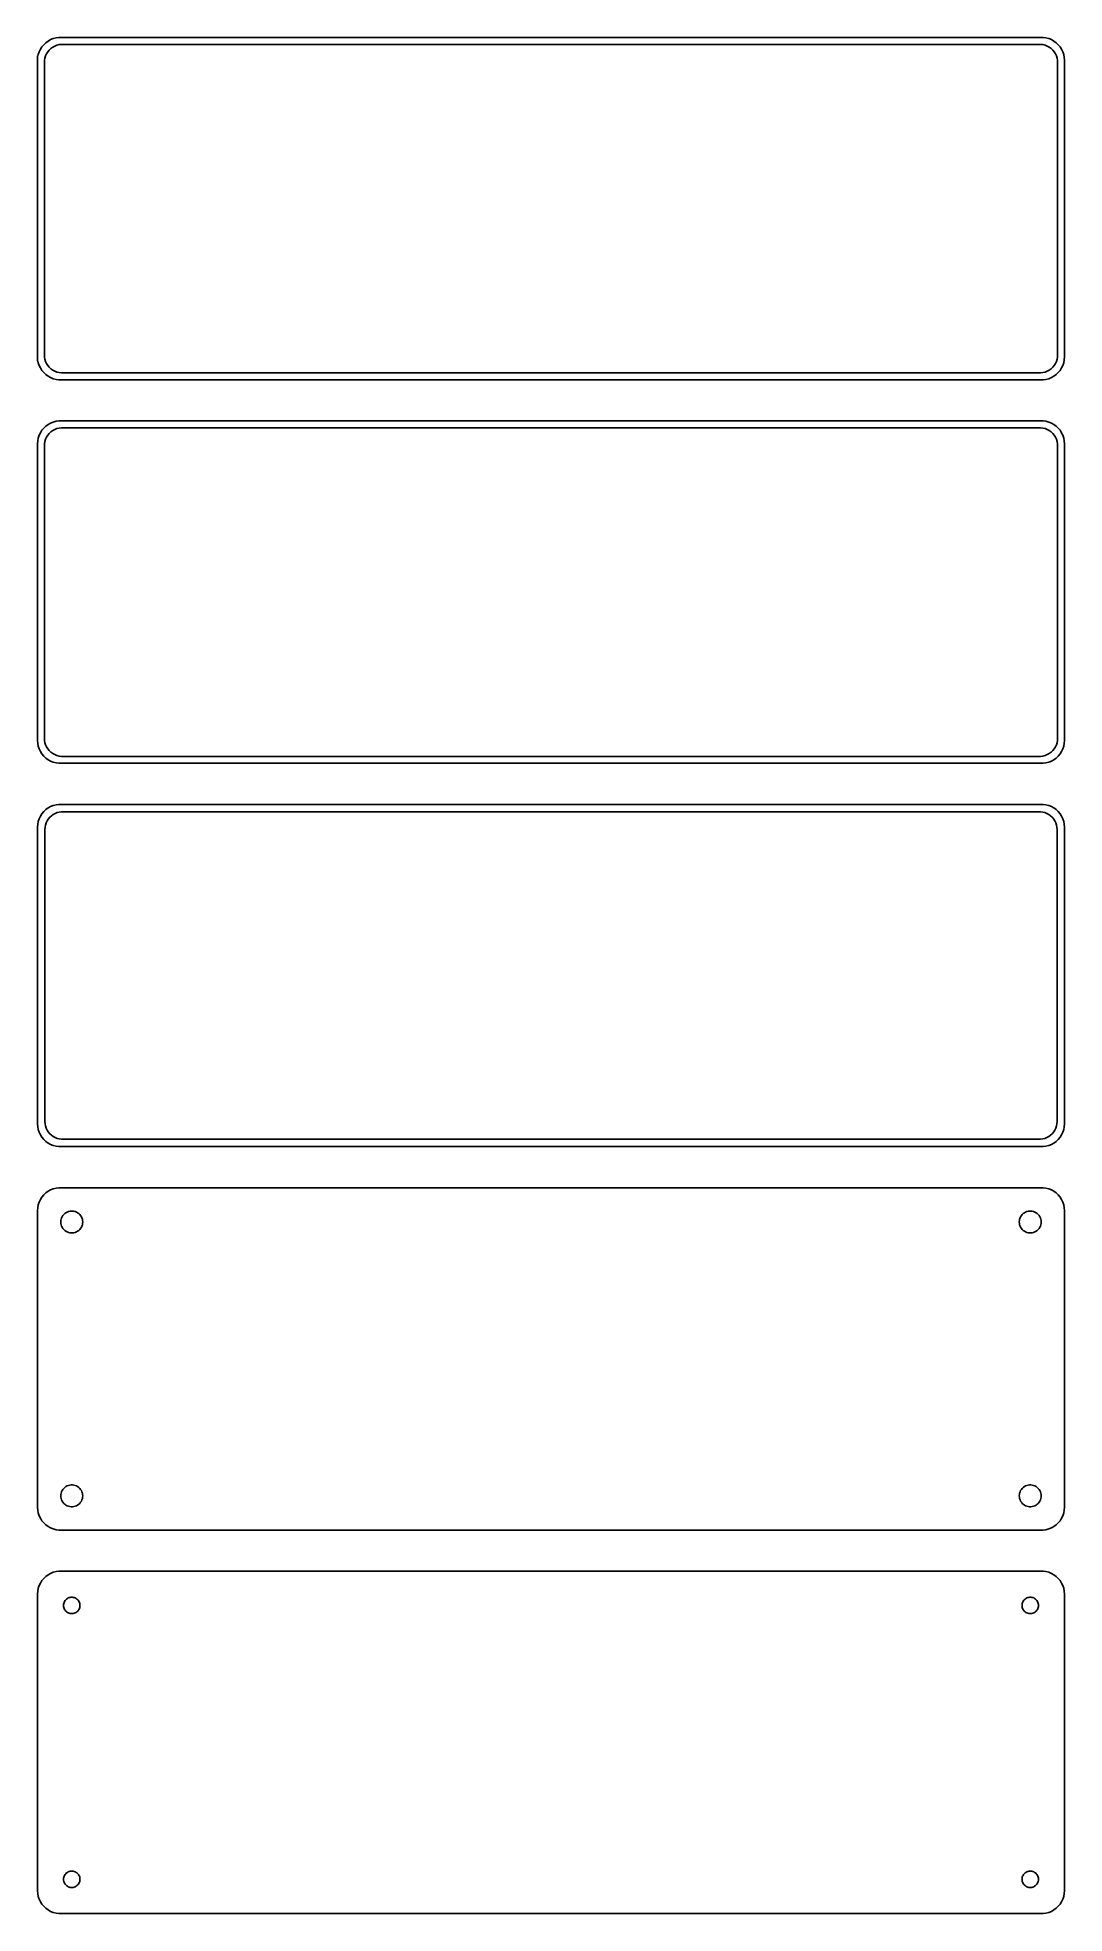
# Model space of a CAD drawing. Header units: metres. Extents: x -112 to 112, y 299 to 709.
import ezdxf

# ---------------------------------------------------------------- set-up
doc = ezdxf.new("R2010")
doc.units = ezdxf.units.M

msp = doc.modelspace()

# ---------------------------------------------------------------- linework, layer by layer
for p, q in [((-111.882, 706.909), (-112.149, 706.341)), ((-111.545, 707.439), (-111.882, 706.909)), ((-111.145, 707.923), (-111.545, 707.439)), ((-110.687, 708.353), (-111.145, 707.923)), ((-110.179, 708.722), (-110.687, 708.353)), ((-109.629, 709.024), (-110.179, 708.722)), ((-109.916, 706.738), (-109.55, 707.082)), ((-109.045, 709.255), (-109.629, 709.024)), ((-109.55, 707.082), (-109.143, 707.377)), ((-109.143, 707.377), (-108.703, 707.619)), ((-108.437, 709.411), (-109.045, 709.255)), ((-108.703, 707.619), (-108.236, 707.804)), ((-107.814, 709.49), (-108.437, 709.411)), ((-108.236, 707.804), (-107.75, 707.929)), ((107.814, 709.49), (-107.814, 709.49)), ((-107.75, 707.929), (-107.251, 707.992)), ((-107.251, 707.992), (107.251, 707.992)), ((107.251, 707.992), (107.75, 707.929)), ((107.75, 707.929), (108.236, 707.804)), ((108.437, 709.411), (107.814, 709.49)), ((108.236, 707.804), (108.703, 707.619)), ((109.045, 709.255), (108.437, 709.411)), ((108.703, 707.619), (109.143, 707.377)), ((109.629, 709.024), (109.045, 709.255)), ((109.143, 707.377), (109.55, 707.082)), ((109.55, 707.082), (109.916, 706.738)), ((110.179, 708.722), (109.629, 709.024)), ((110.687, 708.353), (110.179, 708.722)), ((111.145, 707.923), (110.687, 708.353)), ((111.545, 707.439), (111.145, 707.923)), ((111.882, 706.909), (111.545, 707.439)), ((112.149, 706.341), (111.882, 706.909)), ((-112.4, 705.444), (-112.5, 705.444)), ((-112.5, 705.444), (-112.5, 638.556)), ((-112.343, 705.743), (-112.4, 705.444)), ((-112.149, 706.341), (-112.343, 705.743)), ((-111, 704), (-110.968, 704.501)), ((-111, 640), (-111, 704)), ((-110.968, 704.501), (-110.874, 704.995)), ((-110.874, 704.995), (-110.719, 705.472)), ((-110.719, 705.472), (-110.505, 705.927)), ((-110.505, 705.927), (-110.236, 706.351)), ((-110.236, 706.351), (-109.916, 706.738)), ((109.916, 706.738), (110.236, 706.351)), ((110.236, 706.351), (110.505, 705.927)), ((110.505, 705.927), (110.719, 705.472)), ((110.719, 705.472), (110.874, 704.995)), ((110.874, 704.995), (110.968, 704.501)), ((110.968, 704.501), (111, 704)), ((111, 704), (111, 640)), ((112.343, 705.743), (112.149, 706.341)), ((112.461, 705.127), (112.343, 705.743)), ((112.5, 704.5), (112.461, 705.127)), ((112.5, 639.5), (112.5, 704.5)), ((-112.5, 638.556), (-112.4, 638.556)), ((-112.4, 638.556), (-112.343, 638.257)), ((-112.343, 638.257), (-112.149, 637.659)), ((-112.149, 637.659), (-111.882, 637.091)), ((-111.882, 637.091), (-111.545, 636.561)), ((-110.968, 639.499), (-111, 640)), ((-110.874, 639.005), (-110.968, 639.499)), ((-110.719, 638.528), (-110.874, 639.005)), ((-110.505, 638.073), (-110.719, 638.528)), ((-110.236, 637.649), (-110.505, 638.073)), ((-109.916, 637.262), (-110.236, 637.649)), ((-109.55, 636.918), (-109.916, 637.262)), ((109.916, 637.262), (109.55, 636.918)), ((110.236, 637.649), (109.916, 637.262)), ((110.505, 638.073), (110.236, 637.649)), ((110.719, 638.528), (110.505, 638.073)), ((110.874, 639.005), (110.719, 638.528)), ((110.968, 639.499), (110.874, 639.005)), ((111, 640), (110.968, 639.499)), ((111.545, 636.561), (111.882, 637.091)), ((111.882, 637.091), (112.149, 637.659)), ((112.149, 637.659), (112.343, 638.257)), ((112.343, 638.257), (112.461, 638.873)), ((112.461, 638.873), (112.5, 639.5)), ((-111.545, 636.561), (-111.145, 636.077)), ((-111.145, 636.077), (-110.687, 635.647)), ((-110.687, 635.647), (-110.179, 635.278)), ((-110.179, 635.278), (-109.629, 634.976)), ((-109.629, 634.976), (-109.045, 634.745)), ((-109.143, 636.623), (-109.55, 636.918)), ((-108.703, 636.381), (-109.143, 636.623)), ((-109.045, 634.745), (-108.437, 634.589)), ((-108.236, 636.196), (-108.703, 636.381)), ((-108.437, 634.589), (-107.814, 634.51)), ((-107.75, 636.071), (-108.236, 636.196)), ((-107.814, 634.51), (107.814, 634.51)), ((-107.251, 636.008), (-107.75, 636.071)), ((107.251, 636.008), (-107.251, 636.008)), ((107.75, 636.071), (107.251, 636.008)), ((108.236, 636.196), (107.75, 636.071)), ((107.814, 634.51), (108.437, 634.589)), ((108.703, 636.381), (108.236, 636.196)), ((108.437, 634.589), (109.045, 634.745)), ((109.143, 636.623), (108.703, 636.381)), ((109.045, 634.745), (109.629, 634.976)), ((109.55, 636.918), (109.143, 636.623)), ((109.629, 634.976), (110.179, 635.278)), ((110.179, 635.278), (110.687, 635.647)), ((110.687, 635.647), (111.145, 636.077)), ((111.145, 636.077), (111.545, 636.561)), ((-110.179, 624.722), (-110.687, 624.353)), ((-109.629, 625.024), (-110.179, 624.722)), ((-109.045, 625.255), (-109.629, 625.024)), ((-108.437, 625.411), (-109.045, 625.255)), ((-107.814, 625.49), (-108.437, 625.411)), ((107.814, 625.49), (-107.814, 625.49)), ((108.437, 625.411), (107.814, 625.49)), ((109.045, 625.255), (108.437, 625.411)), ((109.629, 625.024), (109.045, 625.255)), ((110.179, 624.722), (109.629, 625.024)), ((110.687, 624.353), (110.179, 624.722)), ((-112.461, 621.127), (-112.5, 620.5)), ((-112.343, 621.743), (-112.461, 621.127)), ((-112.149, 622.341), (-112.343, 621.743)), ((-111.882, 622.909), (-112.149, 622.341)), ((-111.545, 623.439), (-111.882, 622.909)), ((-111.145, 623.923), (-111.545, 623.439)), ((-110.687, 624.353), (-111.145, 623.923)), ((-110.968, 620.501), (-110.874, 620.995)), ((-110.874, 620.995), (-110.719, 621.472)), ((-110.719, 621.472), (-110.505, 621.927)), ((-110.505, 621.927), (-110.236, 622.351)), ((-110.236, 622.351), (-109.916, 622.738)), ((-109.916, 622.738), (-109.55, 623.082)), ((-109.55, 623.082), (-109.143, 623.377)), ((-109.143, 623.377), (-108.703, 623.619)), ((-108.703, 623.619), (-108.236, 623.804)), ((-108.236, 623.804), (-107.75, 623.929)), ((-107.75, 623.929), (-107.251, 623.992)), ((-107.251, 623.992), (107.251, 623.992)), ((107.251, 623.992), (107.75, 623.929)), ((107.75, 623.929), (108.236, 623.804)), ((108.236, 623.804), (108.703, 623.619)), ((108.703, 623.619), (109.143, 623.377)), ((109.143, 623.377), (109.55, 623.082)), ((109.55, 623.082), (109.916, 622.738)), ((109.916, 622.738), (110.236, 622.351)), ((110.236, 622.351), (110.505, 621.927)), ((110.505, 621.927), (110.719, 621.472)), ((111.145, 623.923), (110.687, 624.353)), ((110.719, 621.472), (110.874, 620.995)), ((110.874, 620.995), (110.968, 620.501)), ((111.545, 623.439), (111.145, 623.923)), ((111.882, 622.909), (111.545, 623.439)), ((112.149, 622.341), (111.882, 622.909)), ((112.343, 621.743), (112.149, 622.341)), ((112.461, 621.127), (112.343, 621.743)), ((112.5, 620.5), (112.461, 621.127)), ((-112.5, 620.5), (-112.5, 555.5)), ((-111, 620), (-110.968, 620.501)), ((-111, 556), (-111, 620)), ((110.968, 620.501), (111, 620)), ((111, 620), (111, 556)), ((112.5, 555.5), (112.5, 620.5)), ((-112.5, 555.5), (-112.461, 554.873)), ((-112.461, 554.873), (-112.343, 554.257)), ((-110.968, 555.499), (-111, 556)), ((-110.874, 555.005), (-110.968, 555.499)), ((-110.719, 554.528), (-110.874, 555.005)), ((110.874, 555.005), (110.719, 554.528)), ((110.968, 555.499), (110.874, 555.005)), ((111, 556), (110.968, 555.499)), ((112.343, 554.257), (112.461, 554.873)), ((112.461, 554.873), (112.5, 555.5)), ((-112.343, 554.257), (-112.149, 553.659)), ((-112.149, 553.659), (-111.882, 553.091)), ((-111.882, 553.091), (-111.545, 552.561)), ((-111.545, 552.561), (-111.145, 552.077)), ((-111.145, 552.077), (-110.687, 551.647)), ((-110.505, 554.073), (-110.719, 554.528)), ((-110.687, 551.647), (-110.179, 551.278)), ((-110.236, 553.649), (-110.505, 554.073)), ((-109.916, 553.262), (-110.236, 553.649)), ((-110.179, 551.278), (-109.629, 550.976)), ((-109.55, 552.918), (-109.916, 553.262)), ((-109.629, 550.976), (-109.045, 550.745)), ((-109.143, 552.623), (-109.55, 552.918)), ((-108.703, 552.381), (-109.143, 552.623)), ((-109.045, 550.745), (-108.437, 550.589)), ((-108.236, 552.196), (-108.703, 552.381)), ((-107.75, 552.071), (-108.236, 552.196)), ((-107.251, 552.008), (-107.75, 552.071)), ((107.251, 552.008), (-107.251, 552.008)), ((107.75, 552.071), (107.251, 552.008)), ((108.236, 552.196), (107.75, 552.071)), ((108.703, 552.381), (108.236, 552.196)), ((108.437, 550.589), (109.045, 550.745)), ((109.143, 552.623), (108.703, 552.381)), ((109.045, 550.745), (109.629, 550.976)), ((109.55, 552.918), (109.143, 552.623)), ((109.916, 553.262), (109.55, 552.918)), ((109.629, 550.976), (110.179, 551.278)), ((110.236, 553.649), (109.916, 553.262)), ((110.179, 551.278), (110.687, 551.647)), ((110.505, 554.073), (110.236, 553.649)), ((110.719, 554.528), (110.505, 554.073)), ((110.687, 551.647), (111.145, 552.077)), ((111.145, 552.077), (111.545, 552.561)), ((111.545, 552.561), (111.882, 553.091)), ((111.882, 553.091), (112.149, 553.659)), ((112.149, 553.659), (112.343, 554.257)), ((-108.437, 550.589), (-107.814, 550.51)), ((-107.814, 550.51), (107.814, 550.51)), ((107.814, 550.51), (108.437, 550.589)), ((-111.882, 538.909), (-112.149, 538.341)), ((-111.545, 539.439), (-111.882, 538.909)), ((-111.145, 539.923), (-111.545, 539.439)), ((-110.687, 540.353), (-111.145, 539.923)), ((-110.179, 540.722), (-110.687, 540.353)), ((-109.629, 541.024), (-110.179, 540.722)), ((-110.133, 538.276), (-109.823, 538.651)), ((-109.823, 538.651), (-109.469, 538.984)), ((-109.045, 541.255), (-109.629, 541.024)), ((-109.469, 538.984), (-109.075, 539.27)), ((-109.075, 539.27), (-108.649, 539.504)), ((-108.437, 541.411), (-109.045, 541.255)), ((-108.649, 539.504), (-108.197, 539.683)), ((-107.814, 541.49), (-108.437, 541.411)), ((-108.197, 539.683), (-107.726, 539.804)), ((107.814, 541.49), (-107.814, 541.49)), ((-107.726, 539.804), (-107.243, 539.865)), ((-107.243, 539.865), (107.243, 539.865)), ((107.243, 539.865), (107.726, 539.804)), ((107.726, 539.804), (108.197, 539.683)), ((108.437, 541.411), (107.814, 541.49)), ((108.197, 539.683), (108.649, 539.504)), ((109.045, 541.255), (108.437, 541.411)), ((108.649, 539.504), (109.075, 539.27)), ((109.629, 541.024), (109.045, 541.255)), ((109.075, 539.27), (109.469, 538.984)), ((109.469, 538.984), (109.823, 538.651)), ((110.179, 540.722), (109.629, 541.024)), ((109.823, 538.651), (110.133, 538.276)), ((110.687, 540.353), (110.179, 540.722)), ((111.145, 539.923), (110.687, 540.353)), ((111.545, 539.439), (111.145, 539.923)), ((111.882, 538.909), (111.545, 539.439)), ((112.149, 538.341), (111.882, 538.909)), ((-112.461, 537.127), (-112.5, 536.5)), ((-112.5, 536.5), (-112.5, 471.5)), ((-112.343, 537.743), (-112.461, 537.127)), ((-112.149, 538.341), (-112.343, 537.743)), ((-110.873, 536), (-110.842, 536.485)), ((-110.873, 472), (-110.873, 536)), ((-110.842, 536.485), (-110.751, 536.963)), ((-110.751, 536.963), (-110.601, 537.426)), ((-110.601, 537.426), (-110.394, 537.866)), ((-110.394, 537.866), (-110.133, 538.276)), ((110.133, 538.276), (110.394, 537.866)), ((110.394, 537.866), (110.601, 537.426)), ((110.601, 537.426), (110.751, 536.963)), ((110.751, 536.963), (110.842, 536.485)), ((110.842, 536.485), (110.873, 536)), ((110.873, 536), (110.873, 472)), ((112.343, 537.743), (112.149, 538.341)), ((112.461, 537.127), (112.343, 537.743)), ((112.5, 536.5), (112.461, 537.127)), ((112.5, 471.5), (112.5, 536.5)), ((-112.5, 471.5), (-112.461, 470.873)), ((-112.461, 470.873), (-112.343, 470.257)), ((-112.343, 470.257), (-112.149, 469.659)), ((-112.149, 469.659), (-111.882, 469.091)), ((-111.882, 469.091), (-111.545, 468.561)), ((-111.545, 468.561), (-111.145, 468.077)), ((-110.842, 471.515), (-110.873, 472)), ((-110.751, 471.037), (-110.842, 471.515)), ((-110.601, 470.574), (-110.751, 471.037)), ((-110.394, 470.134), (-110.601, 470.574)), ((-110.133, 469.724), (-110.394, 470.134)), ((-109.823, 469.349), (-110.133, 469.724)), ((-109.469, 469.016), (-109.823, 469.349)), ((-109.075, 468.73), (-109.469, 469.016)), ((-108.649, 468.496), (-109.075, 468.73)), ((109.075, 468.73), (108.649, 468.496)), ((109.469, 469.016), (109.075, 468.73)), ((109.823, 469.349), (109.469, 469.016)), ((110.133, 469.724), (109.823, 469.349)), ((110.394, 470.134), (110.133, 469.724)), ((110.601, 470.574), (110.394, 470.134)), ((110.751, 471.037), (110.601, 470.574)), ((110.842, 471.515), (110.751, 471.037)), ((110.873, 472), (110.842, 471.515)), ((111.145, 468.077), (111.545, 468.561)), ((111.545, 468.561), (111.882, 469.091)), ((111.882, 469.091), (112.149, 469.659)), ((112.149, 469.659), (112.343, 470.257)), ((112.343, 470.257), (112.461, 470.873)), ((112.461, 470.873), (112.5, 471.5)), ((-111.145, 468.077), (-110.687, 467.647)), ((-110.687, 467.647), (-110.179, 467.278)), ((-110.179, 467.278), (-109.629, 466.976)), ((-109.629, 466.976), (-109.045, 466.745)), ((-109.045, 466.745), (-108.437, 466.589)), ((-108.197, 468.317), (-108.649, 468.496)), ((-108.437, 466.589), (-107.814, 466.51)), ((-107.726, 468.196), (-108.197, 468.317)), ((-107.814, 466.51), (107.814, 466.51)), ((-107.243, 468.135), (-107.726, 468.196)), ((107.243, 468.135), (-107.243, 468.135)), ((107.726, 468.196), (107.243, 468.135)), ((108.197, 468.317), (107.726, 468.196)), ((107.814, 466.51), (108.437, 466.589)), ((108.649, 468.496), (108.197, 468.317)), ((108.437, 466.589), (109.045, 466.745)), ((109.045, 466.745), (109.629, 466.976)), ((109.629, 466.976), (110.179, 467.278)), ((110.179, 467.278), (110.687, 467.647)), ((110.687, 467.647), (111.145, 468.077)), ((-110.687, 456.353), (-111.145, 455.923)), ((-110.179, 456.722), (-110.687, 456.353)), ((-109.629, 457.024), (-110.179, 456.722)), ((-109.045, 457.255), (-109.629, 457.024)), ((-108.437, 457.411), (-109.045, 457.255)), ((-107.814, 457.49), (-108.437, 457.411)), ((107.814, 457.49), (-107.814, 457.49)), ((108.437, 457.411), (107.814, 457.49)), ((109.045, 457.255), (108.437, 457.411)), ((109.629, 457.024), (109.045, 457.255)), ((110.179, 456.722), (109.629, 457.024)), ((110.687, 456.353), (110.179, 456.722)), ((111.145, 455.923), (110.687, 456.353)), ((-112.461, 453.127), (-112.5, 452.5)), ((-112.5, 452.5), (-112.5, 387.5)), ((-112.343, 453.743), (-112.461, 453.127)), ((-112.149, 454.341), (-112.343, 453.743)), ((-111.882, 454.909), (-112.149, 454.341)), ((-111.545, 455.439), (-111.882, 454.909)), ((-111.145, 455.923), (-111.545, 455.439)), ((-106.286, 452.026), (-106.022, 452.172)), ((-106.022, 452.172), (-105.742, 452.283)), ((-105.742, 452.283), (-105.45, 452.357)), ((-105.45, 452.357), (-105.151, 452.395)), ((-105.151, 452.395), (-104.849, 452.395)), ((-104.849, 452.395), (-104.55, 452.357)), ((-104.55, 452.357), (-104.258, 452.283)), ((-104.258, 452.283), (-103.978, 452.172)), ((-103.978, 452.172), (-103.714, 452.026)), ((103.714, 452.026), (103.978, 452.172)), ((103.978, 452.172), (104.258, 452.283)), ((104.258, 452.283), (104.55, 452.357)), ((104.55, 452.357), (104.849, 452.395)), ((104.849, 452.395), (105.151, 452.395)), ((105.151, 452.395), (105.45, 452.357)), ((105.45, 452.357), (105.742, 452.283)), ((105.742, 452.283), (106.022, 452.172)), ((106.022, 452.172), (106.286, 452.026)), ((111.545, 455.439), (111.145, 455.923)), ((111.882, 454.909), (111.545, 455.439)), ((112.149, 454.341), (111.882, 454.909)), ((112.343, 453.743), (112.149, 454.341)), ((112.461, 453.127), (112.343, 453.743)), ((112.5, 452.5), (112.461, 453.127)), ((112.5, 387.5), (112.5, 452.5)), ((-107.4, 450), (-107.381, 450.301)), ((-107.381, 449.699), (-107.4, 450)), ((-107.381, 450.301), (-107.325, 450.597)), ((-107.325, 449.403), (-107.381, 449.699)), ((-107.325, 450.597), (-107.231, 450.883)), ((-107.231, 449.117), (-107.325, 449.403)), ((-107.231, 450.883), (-107.103, 451.156)), ((-107.103, 448.844), (-107.231, 449.117)), ((-107.103, 451.156), (-106.942, 451.411)), ((-106.942, 448.589), (-107.103, 448.844)), ((-106.942, 451.411), (-106.75, 451.643)), ((-106.75, 448.357), (-106.942, 448.589)), ((-106.75, 451.643), (-106.53, 451.849)), ((-106.53, 448.151), (-106.75, 448.357)), ((-106.53, 451.849), (-106.286, 452.026)), ((-106.286, 447.974), (-106.53, 448.151)), ((-106.022, 447.828), (-106.286, 447.974)), ((-103.714, 447.974), (-103.978, 447.828)), ((-103.714, 452.026), (-103.47, 451.849)), ((-103.47, 448.151), (-103.714, 447.974)), ((-103.47, 451.849), (-103.25, 451.643)), ((-103.25, 448.357), (-103.47, 448.151)), ((-103.25, 451.643), (-103.058, 451.411)), ((-103.058, 448.589), (-103.25, 448.357)), ((-103.058, 451.411), (-102.897, 451.156)), ((-102.897, 448.844), (-103.058, 448.589)), ((-102.897, 451.156), (-102.769, 450.883)), ((-102.769, 449.117), (-102.897, 448.844)), ((-102.769, 450.883), (-102.675, 450.597)), ((-102.675, 449.403), (-102.769, 449.117)), ((-102.675, 450.597), (-102.619, 450.301)), ((-102.619, 449.699), (-102.675, 449.403)), ((-102.619, 450.301), (-102.6, 450)), ((-102.6, 450), (-102.619, 449.699)), ((102.6, 450), (102.619, 450.301)), ((102.619, 449.699), (102.6, 450)), ((102.619, 450.301), (102.675, 450.597)), ((102.675, 449.403), (102.619, 449.699)), ((102.675, 450.597), (102.769, 450.883)), ((102.769, 449.117), (102.675, 449.403)), ((102.769, 450.883), (102.897, 451.156)), ((102.897, 448.844), (102.769, 449.117)), ((102.897, 451.156), (103.058, 451.411)), ((103.058, 448.589), (102.897, 448.844)), ((103.058, 451.411), (103.25, 451.643)), ((103.25, 448.357), (103.058, 448.589)), ((103.25, 451.643), (103.47, 451.849)), ((103.47, 448.151), (103.25, 448.357)), ((103.47, 451.849), (103.714, 452.026)), ((103.714, 447.974), (103.47, 448.151)), ((103.978, 447.828), (103.714, 447.974)), ((106.286, 447.974), (106.022, 447.828)), ((106.286, 452.026), (106.53, 451.849)), ((106.53, 448.151), (106.286, 447.974)), ((106.53, 451.849), (106.75, 451.643)), ((106.75, 448.357), (106.53, 448.151)), ((106.75, 451.643), (106.942, 451.411)), ((106.942, 448.589), (106.75, 448.357)), ((106.942, 451.411), (107.103, 451.156)), ((107.103, 448.844), (106.942, 448.589)), ((107.103, 451.156), (107.231, 450.883)), ((107.231, 449.117), (107.103, 448.844)), ((107.231, 450.883), (107.325, 450.597)), ((107.325, 449.403), (107.231, 449.117)), ((107.325, 450.597), (107.381, 450.301)), ((107.381, 449.699), (107.325, 449.403)), ((107.381, 450.301), (107.4, 450)), ((107.4, 450), (107.381, 449.699)), ((-105.742, 447.717), (-106.022, 447.828)), ((-105.45, 447.643), (-105.742, 447.717)), ((-105.151, 447.605), (-105.45, 447.643)), ((-104.849, 447.605), (-105.151, 447.605)), ((-104.55, 447.643), (-104.849, 447.605)), ((-104.258, 447.717), (-104.55, 447.643)), ((-103.978, 447.828), (-104.258, 447.717)), ((104.258, 447.717), (103.978, 447.828)), ((104.55, 447.643), (104.258, 447.717)), ((104.849, 447.605), (104.55, 447.643)), ((105.151, 447.605), (104.849, 447.605)), ((105.45, 447.643), (105.151, 447.605)), ((105.742, 447.717), (105.45, 447.643)), ((106.022, 447.828), (105.742, 447.717)), ((-107.381, 390.301), (-107.325, 390.597)), ((-107.325, 390.597), (-107.231, 390.883)), ((-107.231, 390.883), (-107.103, 391.156)), ((-107.103, 391.156), (-106.942, 391.411)), ((-106.942, 391.411), (-106.75, 391.643)), ((-106.75, 391.643), (-106.53, 391.849)), ((-106.53, 391.849), (-106.286, 392.026)), ((-106.286, 392.026), (-106.022, 392.172)), ((-106.022, 392.172), (-105.742, 392.283)), ((-105.742, 392.283), (-105.45, 392.357)), ((-105.45, 392.357), (-105.151, 392.395)), ((-105.151, 392.395), (-104.849, 392.395)), ((-104.849, 392.395), (-104.55, 392.357)), ((-104.55, 392.357), (-104.258, 392.283)), ((-104.258, 392.283), (-103.978, 392.172)), ((-103.978, 392.172), (-103.714, 392.026)), ((-103.714, 392.026), (-103.47, 391.849)), ((-103.47, 391.849), (-103.25, 391.643)), ((-103.25, 391.643), (-103.058, 391.411)), ((-103.058, 391.411), (-102.897, 391.156)), ((-102.897, 391.156), (-102.769, 390.883)), ((-102.769, 390.883), (-102.675, 390.597)), ((-102.675, 390.597), (-102.619, 390.301)), ((102.619, 390.301), (102.675, 390.597)), ((102.675, 390.597), (102.769, 390.883)), ((102.769, 390.883), (102.897, 391.156)), ((102.897, 391.156), (103.058, 391.411)), ((103.058, 391.411), (103.25, 391.643)), ((103.25, 391.643), (103.47, 391.849)), ((103.47, 391.849), (103.714, 392.026)), ((103.714, 392.026), (103.978, 392.172)), ((103.978, 392.172), (104.258, 392.283)), ((104.258, 392.283), (104.55, 392.357)), ((104.55, 392.357), (104.849, 392.395)), ((104.849, 392.395), (105.151, 392.395)), ((105.151, 392.395), (105.45, 392.357)), ((105.45, 392.357), (105.742, 392.283)), ((105.742, 392.283), (106.022, 392.172)), ((106.022, 392.172), (106.286, 392.026)), ((106.286, 392.026), (106.53, 391.849)), ((106.53, 391.849), (106.75, 391.643)), ((106.75, 391.643), (106.942, 391.411)), ((106.942, 391.411), (107.103, 391.156)), ((107.103, 391.156), (107.231, 390.883)), ((107.231, 390.883), (107.325, 390.597)), ((107.325, 390.597), (107.381, 390.301)), ((-112.5, 387.5), (-112.461, 386.873)), ((-112.461, 386.873), (-112.343, 386.257)), ((-107.4, 390), (-107.381, 390.301)), ((-107.381, 389.699), (-107.4, 390)), ((-107.325, 389.403), (-107.381, 389.699)), ((-107.231, 389.117), (-107.325, 389.403)), ((-107.103, 388.844), (-107.231, 389.117)), ((-106.942, 388.589), (-107.103, 388.844)), ((-106.75, 388.357), (-106.942, 388.589)), ((-106.53, 388.151), (-106.75, 388.357)), ((-106.286, 387.974), (-106.53, 388.151)), ((-106.022, 387.828), (-106.286, 387.974)), ((-105.742, 387.717), (-106.022, 387.828)), ((-105.45, 387.643), (-105.742, 387.717)), ((-105.151, 387.605), (-105.45, 387.643)), ((-104.849, 387.605), (-105.151, 387.605)), ((-104.55, 387.643), (-104.849, 387.605)), ((-104.258, 387.717), (-104.55, 387.643)), ((-103.978, 387.828), (-104.258, 387.717)), ((-103.714, 387.974), (-103.978, 387.828)), ((-103.47, 388.151), (-103.714, 387.974)), ((-103.25, 388.357), (-103.47, 388.151)), ((-103.058, 388.589), (-103.25, 388.357)), ((-102.897, 388.844), (-103.058, 388.589)), ((-102.769, 389.117), (-102.897, 388.844)), ((-102.675, 389.403), (-102.769, 389.117)), ((-102.619, 389.699), (-102.675, 389.403)), ((-102.619, 390.301), (-102.6, 390)), ((-102.6, 390), (-102.619, 389.699)), ((102.6, 390), (102.619, 390.301)), ((102.619, 389.699), (102.6, 390)), ((102.675, 389.403), (102.619, 389.699)), ((102.769, 389.117), (102.675, 389.403)), ((102.897, 388.844), (102.769, 389.117)), ((103.058, 388.589), (102.897, 388.844)), ((103.25, 388.357), (103.058, 388.589)), ((103.47, 388.151), (103.25, 388.357)), ((103.714, 387.974), (103.47, 388.151)), ((103.978, 387.828), (103.714, 387.974)), ((104.258, 387.717), (103.978, 387.828)), ((104.55, 387.643), (104.258, 387.717)), ((104.849, 387.605), (104.55, 387.643)), ((105.151, 387.605), (104.849, 387.605)), ((105.45, 387.643), (105.151, 387.605)), ((105.742, 387.717), (105.45, 387.643)), ((106.022, 387.828), (105.742, 387.717)), ((106.286, 387.974), (106.022, 387.828)), ((106.53, 388.151), (106.286, 387.974)), ((106.75, 388.357), (106.53, 388.151)), ((106.942, 388.589), (106.75, 388.357)), ((107.103, 388.844), (106.942, 388.589)), ((107.231, 389.117), (107.103, 388.844)), ((107.325, 389.403), (107.231, 389.117)), ((107.381, 389.699), (107.325, 389.403)), ((107.381, 390.301), (107.4, 390)), ((107.4, 390), (107.381, 389.699)), ((112.343, 386.257), (112.461, 386.873)), ((112.461, 386.873), (112.5, 387.5)), ((-112.343, 386.257), (-112.149, 385.659)), ((-112.149, 385.659), (-111.882, 385.091)), ((-111.882, 385.091), (-111.545, 384.561)), ((-111.545, 384.561), (-111.145, 384.077)), ((-111.145, 384.077), (-110.687, 383.647)), ((-110.687, 383.647), (-110.179, 383.278)), ((-110.179, 383.278), (-109.629, 382.976)), ((-109.629, 382.976), (-109.045, 382.745)), ((-109.045, 382.745), (-108.437, 382.589)), ((-108.437, 382.589), (-107.814, 382.51)), ((-107.814, 382.51), (107.814, 382.51)), ((107.814, 382.51), (108.437, 382.589)), ((108.437, 382.589), (109.045, 382.745)), ((109.045, 382.745), (109.629, 382.976)), ((109.629, 382.976), (110.179, 383.278)), ((110.179, 383.278), (110.687, 383.647)), ((110.687, 383.647), (111.145, 384.077)), ((111.145, 384.077), (111.545, 384.561)), ((111.545, 384.561), (111.882, 385.091)), ((111.882, 385.091), (112.149, 385.659)), ((112.149, 385.659), (112.343, 386.257)), ((-112.149, 370.341), (-112.343, 369.743)), ((-111.882, 370.909), (-112.149, 370.341)), ((-111.545, 371.439), (-111.882, 370.909)), ((-111.145, 371.923), (-111.545, 371.439)), ((-110.687, 372.353), (-111.145, 371.923)), ((-110.179, 372.722), (-110.687, 372.353)), ((-109.629, 373.024), (-110.179, 372.722)), ((-109.045, 373.255), (-109.629, 373.024)), ((-108.437, 373.411), (-109.045, 373.255)), ((-107.814, 373.49), (-108.437, 373.411)), ((107.814, 373.49), (-107.814, 373.49)), ((108.437, 373.411), (107.814, 373.49)), ((109.045, 373.255), (108.437, 373.411)), ((109.629, 373.024), (109.045, 373.255)), ((110.179, 372.722), (109.629, 373.024)), ((110.687, 372.353), (110.179, 372.722)), ((111.145, 371.923), (110.687, 372.353)), ((111.545, 371.439), (111.145, 371.923)), ((111.882, 370.909), (111.545, 371.439)), ((112.149, 370.341), (111.882, 370.909)), ((112.343, 369.743), (112.149, 370.341)), ((-112.461, 369.127), (-112.5, 368.5)), ((-112.5, 368.5), (-112.5, 303.5)), ((-112.343, 369.743), (-112.461, 369.127)), ((-106.8, 366), (-106.786, 366.226)), ((-106.786, 365.774), (-106.8, 366)), ((-106.786, 366.226), (-106.743, 366.448)), ((-106.743, 365.552), (-106.786, 365.774)), ((-106.743, 366.448), (-106.674, 366.663)), ((-106.674, 366.663), (-106.577, 366.867)), ((-106.577, 366.867), (-106.456, 367.058)), ((-106.456, 367.058), (-106.312, 367.232)), ((-106.312, 367.232), (-106.147, 367.387)), ((-106.147, 367.387), (-105.964, 367.52)), ((-105.964, 367.52), (-105.766, 367.629)), ((-105.766, 367.629), (-105.556, 367.712)), ((-105.556, 367.712), (-105.337, 367.768)), ((-105.337, 367.768), (-105.113, 367.796)), ((-105.113, 367.796), (-104.887, 367.796)), ((-104.887, 367.796), (-104.663, 367.768)), ((-104.663, 367.768), (-104.444, 367.712)), ((-104.444, 367.712), (-104.234, 367.629)), ((-104.234, 367.629), (-104.036, 367.52)), ((-104.036, 367.52), (-103.853, 367.387)), ((-103.853, 367.387), (-103.688, 367.232)), ((-103.688, 367.232), (-103.544, 367.058)), ((-103.544, 367.058), (-103.423, 366.867)), ((-103.423, 366.867), (-103.326, 366.663)), ((-103.326, 366.663), (-103.257, 366.448)), ((-103.257, 366.448), (-103.214, 366.226)), ((-103.214, 365.774), (-103.257, 365.552)), ((-103.214, 366.226), (-103.2, 366)), ((-103.2, 366), (-103.214, 365.774)), ((103.2, 366), (103.214, 366.226)), ((103.214, 365.774), (103.2, 366)), ((103.214, 366.226), (103.257, 366.448)), ((103.257, 365.552), (103.214, 365.774)), ((103.257, 366.448), (103.326, 366.663)), ((103.326, 366.663), (103.423, 366.867)), ((103.423, 366.867), (103.544, 367.058)), ((103.544, 367.058), (103.688, 367.232)), ((103.688, 367.232), (103.853, 367.387)), ((103.853, 367.387), (104.036, 367.52)), ((104.036, 367.52), (104.234, 367.629)), ((104.234, 367.629), (104.444, 367.712)), ((104.444, 367.712), (104.663, 367.768)), ((104.663, 367.768), (104.887, 367.796)), ((104.887, 367.796), (105.113, 367.796)), ((105.113, 367.796), (105.337, 367.768)), ((105.337, 367.768), (105.556, 367.712)), ((105.556, 367.712), (105.766, 367.629)), ((105.766, 367.629), (105.964, 367.52)), ((105.964, 367.52), (106.147, 367.387)), ((106.147, 367.387), (106.312, 367.232)), ((106.312, 367.232), (106.456, 367.058)), ((106.456, 367.058), (106.577, 366.867)), ((106.577, 366.867), (106.674, 366.663)), ((106.674, 366.663), (106.743, 366.448)), ((106.743, 366.448), (106.786, 366.226)), ((106.786, 365.774), (106.743, 365.552)), ((106.786, 366.226), (106.8, 366)), ((106.8, 366), (106.786, 365.774)), ((112.461, 369.127), (112.343, 369.743)), ((112.5, 368.5), (112.461, 369.127)), ((112.5, 303.5), (112.5, 368.5)), ((-106.674, 365.337), (-106.743, 365.552)), ((-106.577, 365.133), (-106.674, 365.337)), ((-106.456, 364.942), (-106.577, 365.133)), ((-106.312, 364.768), (-106.456, 364.942)), ((-106.147, 364.613), (-106.312, 364.768)), ((-105.964, 364.48), (-106.147, 364.613)), ((-105.766, 364.371), (-105.964, 364.48)), ((-105.556, 364.288), (-105.766, 364.371)), ((-105.337, 364.232), (-105.556, 364.288)), ((-105.113, 364.204), (-105.337, 364.232)), ((-104.887, 364.204), (-105.113, 364.204)), ((-104.663, 364.232), (-104.887, 364.204)), ((-104.444, 364.288), (-104.663, 364.232)), ((-104.234, 364.371), (-104.444, 364.288)), ((-104.036, 364.48), (-104.234, 364.371)), ((-103.853, 364.613), (-104.036, 364.48)), ((-103.688, 364.768), (-103.853, 364.613)), ((-103.544, 364.942), (-103.688, 364.768)), ((-103.423, 365.133), (-103.544, 364.942)), ((-103.326, 365.337), (-103.423, 365.133)), ((-103.257, 365.552), (-103.326, 365.337)), ((103.326, 365.337), (103.257, 365.552)), ((103.423, 365.133), (103.326, 365.337)), ((103.544, 364.942), (103.423, 365.133)), ((103.688, 364.768), (103.544, 364.942)), ((103.853, 364.613), (103.688, 364.768)), ((104.036, 364.48), (103.853, 364.613)), ((104.234, 364.371), (104.036, 364.48)), ((104.444, 364.288), (104.234, 364.371)), ((104.663, 364.232), (104.444, 364.288)), ((104.887, 364.204), (104.663, 364.232)), ((105.113, 364.204), (104.887, 364.204)), ((105.337, 364.232), (105.113, 364.204)), ((105.556, 364.288), (105.337, 364.232)), ((105.766, 364.371), (105.556, 364.288)), ((105.964, 364.48), (105.766, 364.371)), ((106.147, 364.613), (105.964, 364.48)), ((106.312, 364.768), (106.147, 364.613)), ((106.456, 364.942), (106.312, 364.768)), ((106.577, 365.133), (106.456, 364.942)), ((106.674, 365.337), (106.577, 365.133)), ((106.743, 365.552), (106.674, 365.337)), ((-106.8, 306), (-106.786, 306.226)), ((-106.786, 305.774), (-106.8, 306)), ((-106.786, 306.226), (-106.743, 306.448)), ((-106.743, 305.552), (-106.786, 305.774)), ((-106.743, 306.448), (-106.674, 306.663)), ((-106.674, 305.337), (-106.743, 305.552)), ((-106.674, 306.663), (-106.577, 306.867)), ((-106.577, 305.133), (-106.674, 305.337)), ((-106.577, 306.867), (-106.456, 307.058)), ((-106.456, 304.942), (-106.577, 305.133)), ((-106.456, 307.058), (-106.312, 307.232)), ((-106.312, 304.768), (-106.456, 304.942)), ((-106.312, 307.232), (-106.147, 307.387)), ((-106.147, 304.613), (-106.312, 304.768)), ((-106.147, 307.387), (-105.964, 307.52)), ((-105.964, 304.48), (-106.147, 304.613)), ((-105.964, 307.52), (-105.766, 307.629)), ((-105.766, 304.371), (-105.964, 304.48)), ((-105.766, 307.629), (-105.556, 307.712)), ((-105.556, 304.288), (-105.766, 304.371)), ((-105.556, 307.712), (-105.337, 307.768)), ((-105.337, 304.232), (-105.556, 304.288)), ((-105.337, 307.768), (-105.113, 307.796)), ((-105.113, 304.204), (-105.337, 304.232)), ((-105.113, 307.796), (-104.887, 307.796)), ((-104.887, 304.204), (-105.113, 304.204)), ((-104.887, 307.796), (-104.663, 307.768)), ((-104.663, 304.232), (-104.887, 304.204)), ((-104.663, 307.768), (-104.444, 307.712)), ((-104.444, 304.288), (-104.663, 304.232)), ((-104.444, 307.712), (-104.234, 307.629)), ((-104.234, 304.371), (-104.444, 304.288)), ((-104.234, 307.629), (-104.036, 307.52)), ((-104.036, 304.48), (-104.234, 304.371)), ((-104.036, 307.52), (-103.853, 307.387)), ((-103.853, 304.613), (-104.036, 304.48)), ((-103.853, 307.387), (-103.688, 307.232)), ((-103.688, 304.768), (-103.853, 304.613)), ((-103.688, 307.232), (-103.544, 307.058)), ((-103.544, 304.942), (-103.688, 304.768)), ((-103.544, 307.058), (-103.423, 306.867)), ((-103.423, 305.133), (-103.544, 304.942)), ((-103.423, 306.867), (-103.326, 306.663)), ((-103.326, 305.337), (-103.423, 305.133)), ((-103.326, 306.663), (-103.257, 306.448)), ((-103.257, 305.552), (-103.326, 305.337)), ((-103.257, 306.448), (-103.214, 306.226)), ((-103.214, 305.774), (-103.257, 305.552)), ((-103.214, 306.226), (-103.2, 306)), ((-103.2, 306), (-103.214, 305.774)), ((103.2, 306), (103.214, 306.226)), ((103.214, 305.774), (103.2, 306)), ((103.214, 306.226), (103.257, 306.448)), ((103.257, 305.552), (103.214, 305.774)), ((103.257, 306.448), (103.326, 306.663)), ((103.326, 305.337), (103.257, 305.552)), ((103.326, 306.663), (103.423, 306.867)), ((103.423, 305.133), (103.326, 305.337)), ((103.423, 306.867), (103.544, 307.058)), ((103.544, 304.942), (103.423, 305.133)), ((103.544, 307.058), (103.688, 307.232)), ((103.688, 304.768), (103.544, 304.942)), ((103.688, 307.232), (103.853, 307.387)), ((103.853, 304.613), (103.688, 304.768)), ((103.853, 307.387), (104.036, 307.52)), ((104.036, 304.48), (103.853, 304.613)), ((104.036, 307.52), (104.234, 307.629)), ((104.234, 304.371), (104.036, 304.48)), ((104.234, 307.629), (104.444, 307.712)), ((104.444, 304.288), (104.234, 304.371)), ((104.444, 307.712), (104.663, 307.768)), ((104.663, 304.232), (104.444, 304.288)), ((104.663, 307.768), (104.887, 307.796)), ((104.887, 304.204), (104.663, 304.232)), ((104.887, 307.796), (105.113, 307.796)), ((105.113, 304.204), (104.887, 304.204)), ((105.113, 307.796), (105.337, 307.768)), ((105.337, 304.232), (105.113, 304.204)), ((105.337, 307.768), (105.556, 307.712)), ((105.556, 304.288), (105.337, 304.232)), ((105.556, 307.712), (105.766, 307.629)), ((105.766, 304.371), (105.556, 304.288)), ((105.766, 307.629), (105.964, 307.52)), ((105.964, 304.48), (105.766, 304.371)), ((105.964, 307.52), (106.147, 307.387)), ((106.147, 304.613), (105.964, 304.48)), ((106.147, 307.387), (106.312, 307.232)), ((106.312, 304.768), (106.147, 304.613)), ((106.312, 307.232), (106.456, 307.058)), ((106.456, 304.942), (106.312, 304.768)), ((106.456, 307.058), (106.577, 306.867)), ((106.577, 305.133), (106.456, 304.942)), ((106.577, 306.867), (106.674, 306.663)), ((106.674, 305.337), (106.577, 305.133)), ((106.674, 306.663), (106.743, 306.448)), ((106.743, 305.552), (106.674, 305.337)), ((106.743, 306.448), (106.786, 306.226)), ((106.786, 305.774), (106.743, 305.552)), ((106.786, 306.226), (106.8, 306)), ((106.8, 306), (106.786, 305.774)), ((-112.5, 303.5), (-112.461, 302.873)), ((-112.461, 302.873), (-112.343, 302.257)), ((-112.343, 302.257), (-112.149, 301.659)), ((-112.149, 301.659), (-111.882, 301.091)), ((-111.882, 301.091), (-111.545, 300.561)), ((-111.545, 300.561), (-111.145, 300.077)), ((-111.145, 300.077), (-110.687, 299.647)), ((110.687, 299.647), (111.145, 300.077)), ((111.145, 300.077), (111.545, 300.561)), ((111.545, 300.561), (111.882, 301.091)), ((111.882, 301.091), (112.149, 301.659)), ((112.149, 301.659), (112.343, 302.257)), ((112.343, 302.257), (112.461, 302.873)), ((112.461, 302.873), (112.5, 303.5)), ((-110.687, 299.647), (-110.179, 299.278)), ((-110.179, 299.278), (-109.629, 298.976)), ((-109.629, 298.976), (-109.045, 298.745)), ((-109.045, 298.745), (-108.437, 298.589)), ((-108.437, 298.589), (-107.814, 298.51)), ((-107.814, 298.51), (107.814, 298.51)), ((107.814, 298.51), (108.437, 298.589)), ((108.437, 298.589), (109.045, 298.745)), ((109.045, 298.745), (109.629, 298.976)), ((109.629, 298.976), (110.179, 299.278)), ((110.179, 299.278), (110.687, 299.647))]:
    msp.add_line(p, q)

doc.saveas('drawing.dxf')
